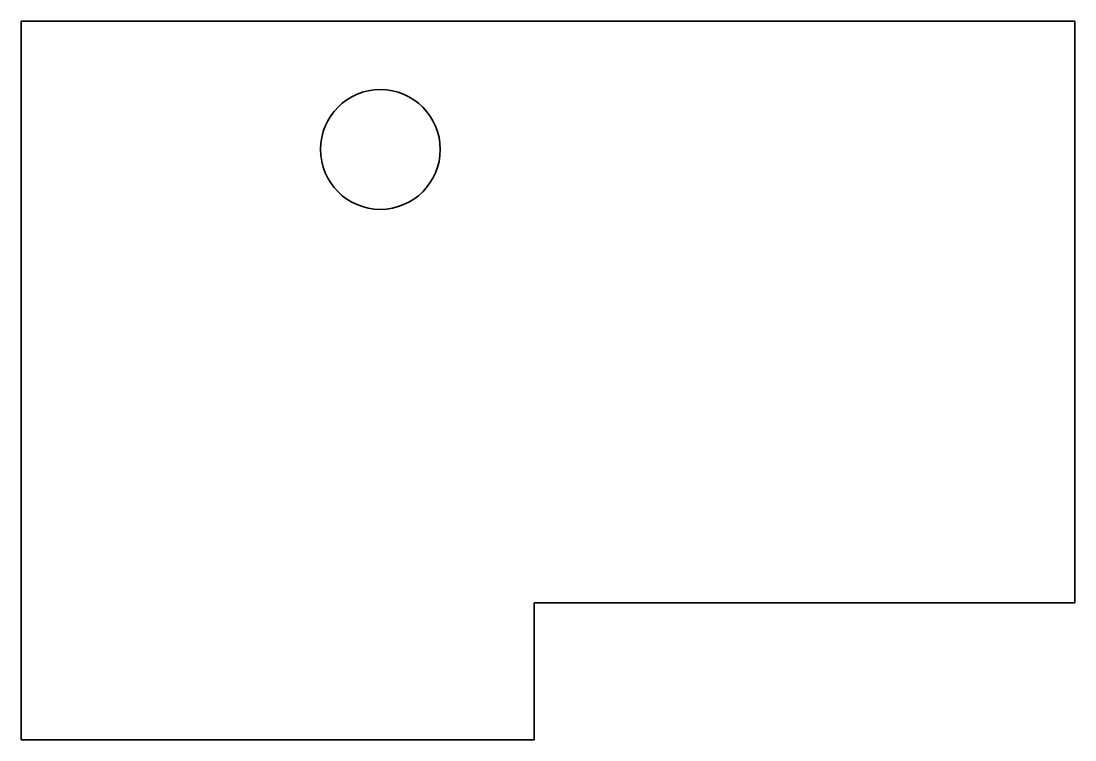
# Model space of a CAD drawing. Header units: inches. Extents: x -47 to 3258, y -98 to 2286.
# Drawn here: x 521.6 to 583.2, y 456.6 to 498.6 of the extents above; entities that cross this region are included whole.
import ezdxf

# ---------------------------------------------------------------- set-up
doc = ezdxf.new("R2010")
doc.units = ezdxf.units.IN
doc.header["$MEASUREMENT"] = 0
doc.linetypes.add('AM_ISO02W050', pattern=[7.5, 6, -1.5])
doc.linetypes.add('DASHED', pattern=[15, 12, -3])
doc.layers.add('AM_HID', color=1, linetype='AM_ISO02W050', lineweight=25)

msp = doc.modelspace()

# ---------------------------------------------------------------- linework, layer by layer
at = {"lineweight": 35, "ltscale": 0.375}
msp.add_line((521.56979, 483.63763), (521.56979, 498.63763), dxfattribs=at)
at = {"lineweight": 35}
for p, q in [((521.56979, 498.63763), (551.56979, 498.63763)), ((583.16979, 498.63763), (583.16979, 464.63763)), ((521.56979, 483.63763), (521.56979, 456.63763)), ((522.76975, 456.63763), (551.56979, 456.63763))]:
    msp.add_line(p, q, dxfattribs=at)
at = {"lineweight": 35, "ltscale": 0.045001}
for p, q in [((553.36984, 498.63763), (551.56979, 498.63763)), ((551.56979, 464.63763), (553.36984, 464.63763))]:
    msp.add_line(p, q, dxfattribs=at)
at = {"lineweight": 35, "ltscale": 0.025}
for p, q in [((554.36984, 498.63763), (553.36984, 498.63763)), ((554.36984, 464.63763), (553.36984, 464.63763))]:
    msp.add_line(p, q, dxfattribs=at)
at = {"lineweight": 35, "ltscale": 0.029999}
for p, q in [((554.36984, 498.63763), (583.16979, 498.63763)), ((583.16979, 464.63763), (554.36984, 464.63763)), ((522.76975, 456.63763), (521.56979, 456.63763))]:
    msp.add_line(p, q, dxfattribs=at)
at = {"lineweight": 35, "ltscale": 0.2}
msp.add_line((551.56979, 464.63763), (551.56979, 456.63763), dxfattribs=at)
at = {"lineweight": 35}
msp.add_circle((542.56979, 491.13763), 3.5, dxfattribs=at)
at = {"layer": 'AM_HID', "linetype": 'DASHED', "lineweight": 13, "ltscale": 0.375}
msp.add_line((521.56979, 498.63763), (521.56979, 483.63763), dxfattribs=at)
at = {"layer": 'AM_HID', "linetype": 'DASHED', "lineweight": 13, "ltscale": 0.029999}
msp.add_line((522.76975, 498.63763), (521.56979, 498.63763), dxfattribs=at)
at = {"layer": 'AM_HID', "linetype": 'DASHED', "lineweight": 13}
msp.add_line((551.56979, 498.63763), (522.76975, 498.63763), dxfattribs=at)

doc.saveas('drawing.dxf')
